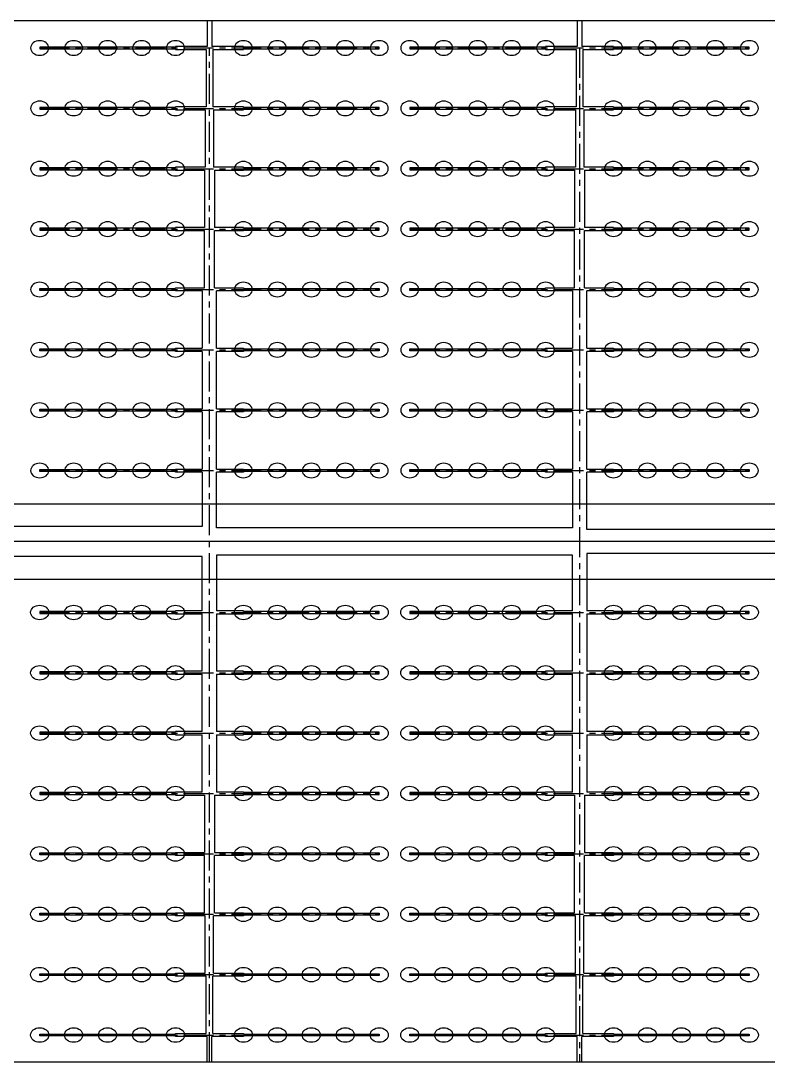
# Model space of a CAD drawing. Header units: millimetres. Extents: x 738100 to 1284508, y 138373 to 260796.
# Drawn here: x 831976 to 839900, y 197601 to 208641 of the extents above; entities that cross this region are included whole.
import ezdxf

# ---------------------------------------------------------------- set-up
doc = ezdxf.new("R2010")
doc.units = ezdxf.units.MM
doc.linetypes.add('CENTER', pattern=[50.8, 31.75, -6.35, 6.35, -6.35])
doc.layers.add('轴线', color=6, linetype='CENTER')

msp = doc.modelspace()

# ---------------------------------------------------------------- linework, layer by layer
at = {"lineweight": -3, "ltscale": 100}
for p, q in [((843900.494, 208641.464), (779900.494, 208641.464)), ((843900.494, 197601.464), (779900.494, 197601.464))]:
    msp.add_line(p, q, dxfattribs=at)
at = {"ltscale": 10}
for p, q in [((833952.494, 208641.464), (833952.494, 208369.464)), ((834000.494, 208641.464), (834000.494, 208369.464)), ((837876.494, 208641.464), (837876.494, 208369.464)), ((837924.494, 208641.464), (837924.494, 208369.464)), ((832176.494, 208363.704), (832176.494, 208343.224)), ((833616.494, 208363.704), (832176.494, 208363.704)), ((832176.494, 208343.224), (833616.494, 208343.224)), ((833952.494, 208369.464), (833616.494, 208369.464)), ((833616.494, 208369.464), (833616.494, 208363.704)), ((833616.494, 208343.224), (833616.494, 208337.464)), ((833616.494, 208337.464), (833940.494, 208337.464)), ((833940.494, 208337.464), (833940.494, 207729.464)), ((834336.494, 208369.464), (834000.494, 208369.464)), ((834012.494, 208337.464), (834336.494, 208337.464)), ((834012.494, 208337.464), (834012.494, 207729.464)), ((834336.494, 208363.704), (834336.494, 208369.464)), ((835776.494, 208363.704), (834336.494, 208363.704)), ((834336.494, 208337.464), (834336.494, 208343.224)), ((834336.494, 208343.224), (835776.494, 208343.224)), ((835776.494, 208343.224), (835776.494, 208363.704)), ((836100.494, 208363.704), (836100.494, 208343.224)), ((837540.494, 208363.704), (836100.494, 208363.704)), ((836100.494, 208343.224), (837540.494, 208343.224)), ((837876.494, 208369.464), (837540.494, 208369.464)), ((837540.494, 208369.464), (837540.494, 208363.704)), ((837540.494, 208343.224), (837540.494, 208337.464)), ((837540.494, 208337.464), (837864.494, 208337.464)), ((837864.494, 208337.464), (837864.494, 207729.464)), ((838260.494, 208369.464), (837924.494, 208369.464)), ((837936.494, 208337.464), (838260.494, 208337.464)), ((837936.494, 208337.464), (837936.494, 207729.464)), ((838260.494, 208363.704), (838260.494, 208369.464)), ((839700.494, 208363.704), (838260.494, 208363.704)), ((838260.494, 208337.464), (838260.494, 208343.224)), ((838260.494, 208343.224), (839700.494, 208343.224)), ((839700.494, 208343.224), (839700.494, 208363.704)), ((832176.494, 207723.704), (832176.494, 207703.224)), ((833616.494, 207723.704), (832176.494, 207723.704)), ((832176.494, 207703.224), (833616.494, 207703.224)), ((833940.494, 207729.464), (833616.494, 207729.464)), ((833616.494, 207729.464), (833616.494, 207723.704)), ((833616.494, 207703.224), (833616.494, 207697.464)), ((833616.494, 207697.464), (833932.494, 207697.464)), ((833932.494, 207697.464), (833932.494, 207089.464)), ((834336.494, 207729.464), (834012.494, 207729.464)), ((834020.494, 207697.464), (834336.494, 207697.464)), ((834020.494, 207697.464), (834020.494, 207089.464)), ((834336.494, 207723.704), (834336.494, 207729.464)), ((835776.494, 207723.704), (834336.494, 207723.704)), ((834336.494, 207697.464), (834336.494, 207703.224)), ((834336.494, 207703.224), (835776.494, 207703.224)), ((835776.494, 207703.224), (835776.494, 207723.704)), ((836100.494, 207723.704), (836100.494, 207703.224)), ((837540.494, 207723.704), (836100.494, 207723.704)), ((836100.494, 207703.224), (837540.494, 207703.224)), ((837864.494, 207729.464), (837540.494, 207729.464)), ((837540.494, 207729.464), (837540.494, 207723.704)), ((837540.494, 207703.224), (837540.494, 207697.464)), ((837540.494, 207697.464), (837856.494, 207697.464)), ((837856.494, 207697.464), (837856.494, 207089.464)), ((838260.494, 207729.464), (837936.494, 207729.464)), ((837944.494, 207697.464), (838260.494, 207697.464)), ((837944.494, 207697.464), (837944.494, 207089.464)), ((838260.494, 207723.704), (838260.494, 207729.464)), ((839700.494, 207723.704), (838260.494, 207723.704)), ((838260.494, 207697.464), (838260.494, 207703.224)), ((838260.494, 207703.224), (839700.494, 207703.224)), ((839700.494, 207703.224), (839700.494, 207723.704)), ((832176.494, 207083.704), (832176.494, 207063.224)), ((833616.494, 207083.704), (832176.494, 207083.704)), ((832176.494, 207063.224), (833616.494, 207063.224)), ((833932.494, 207089.464), (833616.494, 207089.464)), ((833616.494, 207089.464), (833616.494, 207083.704)), ((833616.494, 207063.224), (833616.494, 207057.464)), ((833616.494, 207057.464), (833924.494, 207057.464)), ((833924.494, 207057.464), (833924.494, 206449.464)), ((834336.494, 207089.464), (834020.494, 207089.464)), ((834028.494, 207057.464), (834336.494, 207057.464)), ((834028.494, 207057.464), (834028.494, 206449.464)), ((834336.494, 207083.704), (834336.494, 207089.464)), ((835776.494, 207083.704), (834336.494, 207083.704)), ((834336.494, 207057.464), (834336.494, 207063.224)), ((834336.494, 207063.224), (835776.494, 207063.224)), ((835776.494, 207063.224), (835776.494, 207083.704)), ((836100.494, 207083.704), (836100.494, 207063.224)), ((837540.494, 207083.704), (836100.494, 207083.704)), ((836100.494, 207063.224), (837540.494, 207063.224)), ((837856.494, 207089.464), (837540.494, 207089.464)), ((837540.494, 207089.464), (837540.494, 207083.704)), ((837540.494, 207063.224), (837540.494, 207057.464)), ((837540.494, 207057.464), (837848.494, 207057.464)), ((837848.494, 207057.464), (837848.494, 206449.464)), ((838260.494, 207089.464), (837944.494, 207089.464)), ((837952.494, 207057.464), (838260.494, 207057.464)), ((837952.494, 207057.464), (837952.494, 206449.464)), ((838260.494, 207083.704), (838260.494, 207089.464)), ((839700.494, 207083.704), (838260.494, 207083.704)), ((838260.494, 207057.464), (838260.494, 207063.224)), ((838260.494, 207063.224), (839700.494, 207063.224)), ((839700.494, 207063.224), (839700.494, 207083.704)), ((833924.494, 206449.464), (833616.494, 206449.464)), ((833616.494, 206449.464), (833616.494, 206443.704)), ((834336.494, 206449.464), (834028.494, 206449.464)), ((834336.494, 206443.704), (834336.494, 206449.464)), ((837848.494, 206449.464), (837540.494, 206449.464)), ((837540.494, 206449.464), (837540.494, 206443.704)), ((838260.494, 206449.464), (837952.494, 206449.464)), ((838260.494, 206443.704), (838260.494, 206449.464)), ((832176.494, 206443.704), (832176.494, 206423.224)), ((833616.494, 206443.704), (832176.494, 206443.704)), ((832176.494, 206423.224), (833616.494, 206423.224)), ((833616.494, 206423.224), (833616.494, 206417.464)), ((833616.494, 206417.464), (833924.494, 206417.464)), ((833924.494, 205809.464), (833924.494, 206417.464)), ((834028.494, 206417.464), (834336.494, 206417.464)), ((834028.494, 205809.464), (834028.494, 206417.464)), ((835776.494, 206443.704), (834336.494, 206443.704)), ((834336.494, 206417.464), (834336.494, 206423.224)), ((834336.494, 206423.224), (835776.494, 206423.224)), ((835776.494, 206423.224), (835776.494, 206443.704)), ((836100.494, 206443.704), (836100.494, 206423.224)), ((837540.494, 206443.704), (836100.494, 206443.704)), ((836100.494, 206423.224), (837540.494, 206423.224)), ((837540.494, 206423.224), (837540.494, 206417.464)), ((837540.494, 206417.464), (837848.494, 206417.464)), ((837848.494, 205809.464), (837848.494, 206417.464)), ((837952.494, 206417.464), (838260.494, 206417.464)), ((837952.494, 205809.464), (837952.494, 206417.464)), ((839700.494, 206443.704), (838260.494, 206443.704)), ((838260.494, 206417.464), (838260.494, 206423.224)), ((838260.494, 206423.224), (839700.494, 206423.224)), ((839700.494, 206423.224), (839700.494, 206443.704)), ((832176.494, 205783.224), (832176.494, 205803.704)), ((832176.494, 205803.704), (833616.494, 205803.704)), ((833616.494, 205803.704), (833616.494, 205809.464)), ((833616.494, 205809.464), (833924.494, 205809.464)), ((834028.494, 205809.464), (834336.494, 205809.464)), ((834336.494, 205809.464), (834336.494, 205803.704)), ((834336.494, 205803.704), (835776.494, 205803.704)), ((835776.494, 205803.704), (835776.494, 205783.224)), ((836100.494, 205783.224), (836100.494, 205803.704)), ((836100.494, 205803.704), (837540.494, 205803.704)), ((837540.494, 205803.704), (837540.494, 205809.464)), ((837540.494, 205809.464), (837848.494, 205809.464)), ((837952.494, 205809.464), (838260.494, 205809.464)), ((838260.494, 205809.464), (838260.494, 205803.704)), ((838260.494, 205803.704), (839700.494, 205803.704)), ((839700.494, 205803.704), (839700.494, 205783.224)), ((833616.494, 205783.224), (832176.494, 205783.224)), ((833616.494, 205777.464), (833616.494, 205783.224)), ((833900.494, 205777.464), (833616.494, 205777.464)), ((833900.494, 205777.464), (833900.494, 205169.464)), ((834336.494, 205777.464), (834052.494, 205777.464)), ((834052.494, 205169.464), (834052.494, 205777.464)), ((835776.494, 205783.224), (834336.494, 205783.224)), ((834336.494, 205783.224), (834336.494, 205777.464)), ((837540.494, 205783.224), (836100.494, 205783.224)), ((837540.494, 205777.464), (837540.494, 205783.224)), ((837824.494, 205777.464), (837540.494, 205777.464)), ((837824.494, 205777.464), (837824.494, 205169.464)), ((838260.494, 205777.464), (837976.494, 205777.464)), ((837976.494, 205169.464), (837976.494, 205777.464)), ((839700.494, 205783.224), (838260.494, 205783.224)), ((838260.494, 205783.224), (838260.494, 205777.464)), ((832176.494, 205143.224), (832176.494, 205163.704)), ((832176.494, 205163.704), (833616.494, 205163.704)), ((833616.494, 205143.224), (832176.494, 205143.224)), ((833616.494, 205163.704), (833616.494, 205169.464)), ((833616.494, 205169.464), (833900.494, 205169.464)), ((833616.494, 205137.464), (833616.494, 205143.224)), ((833900.494, 205137.464), (833616.494, 205137.464)), ((833900.494, 205137.464), (833900.494, 204529.464)), ((834052.494, 205169.464), (834336.494, 205169.464)), ((834336.494, 205137.464), (834052.494, 205137.464)), ((834052.494, 204529.464), (834052.494, 205137.464)), ((834336.494, 205169.464), (834336.494, 205163.704)), ((834336.494, 205163.704), (835776.494, 205163.704)), ((835776.494, 205143.224), (834336.494, 205143.224)), ((834336.494, 205143.224), (834336.494, 205137.464)), ((835776.494, 205163.704), (835776.494, 205143.224)), ((836100.494, 205143.224), (836100.494, 205163.704)), ((836100.494, 205163.704), (837540.494, 205163.704)), ((837540.494, 205143.224), (836100.494, 205143.224)), ((837540.494, 205163.704), (837540.494, 205169.464)), ((837540.494, 205169.464), (837824.494, 205169.464)), ((837540.494, 205137.464), (837540.494, 205143.224)), ((837824.494, 205137.464), (837540.494, 205137.464)), ((837824.494, 205137.464), (837824.494, 204529.464)), ((837976.494, 205169.464), (838260.494, 205169.464)), ((838260.494, 205137.464), (837976.494, 205137.464)), ((837976.494, 204529.464), (837976.494, 205137.464)), ((838260.494, 205169.464), (838260.494, 205163.704)), ((838260.494, 205163.704), (839700.494, 205163.704)), ((839700.494, 205143.224), (838260.494, 205143.224)), ((838260.494, 205143.224), (838260.494, 205137.464)), ((839700.494, 205163.704), (839700.494, 205143.224)), ((832176.494, 204503.224), (832176.494, 204523.704)), ((832176.494, 204523.704), (833616.494, 204523.704)), ((833616.494, 204503.224), (832176.494, 204503.224)), ((833616.494, 204523.704), (833616.494, 204529.464)), ((833616.494, 204529.464), (833900.494, 204529.464)), ((833616.494, 204497.464), (833616.494, 204503.224)), ((833900.494, 204497.464), (833616.494, 204497.464)), ((833900.494, 204497.464), (833900.494, 203889.464)), ((834052.494, 204529.464), (834336.494, 204529.464)), ((834336.494, 204497.464), (834052.494, 204497.464)), ((834052.494, 203889.464), (834052.494, 204497.464)), ((834336.494, 204529.464), (834336.494, 204523.704)), ((834336.494, 204523.704), (835776.494, 204523.704)), ((835776.494, 204503.224), (834336.494, 204503.224)), ((834336.494, 204503.224), (834336.494, 204497.464)), ((835776.494, 204523.704), (835776.494, 204503.224)), ((836100.494, 204503.224), (836100.494, 204523.704)), ((836100.494, 204523.704), (837540.494, 204523.704)), ((837540.494, 204503.224), (836100.494, 204503.224)), ((837540.494, 204523.704), (837540.494, 204529.464)), ((837540.494, 204529.464), (837824.494, 204529.464)), ((837540.494, 204497.464), (837540.494, 204503.224)), ((837824.494, 204497.464), (837540.494, 204497.464)), ((837824.494, 204497.464), (837824.494, 203889.464)), ((837976.494, 204529.464), (838260.494, 204529.464)), ((838260.494, 204497.464), (837976.494, 204497.464)), ((837976.494, 203889.464), (837976.494, 204497.464)), ((838260.494, 204529.464), (838260.494, 204523.704)), ((838260.494, 204523.704), (839700.494, 204523.704)), ((839700.494, 204503.224), (838260.494, 204503.224)), ((838260.494, 204503.224), (838260.494, 204497.464)), ((839700.494, 204523.704), (839700.494, 204503.224)), ((832176.494, 203863.224), (832176.494, 203883.704)), ((832176.494, 203883.704), (833616.494, 203883.704)), ((833616.494, 203863.224), (832176.494, 203863.224)), ((833616.494, 203883.704), (833616.494, 203889.464)), ((833616.494, 203889.464), (833900.494, 203889.464)), ((833616.494, 203857.464), (833616.494, 203863.224)), ((833900.494, 203857.464), (833616.494, 203857.464)), ((833900.494, 203857.464), (833900.494, 203281.464)), ((834052.494, 203889.464), (834336.494, 203889.464)), ((834336.494, 203857.464), (834052.494, 203857.464)), ((834052.494, 203265.464), (834052.494, 203857.464)), ((834336.494, 203889.464), (834336.494, 203883.704)), ((834336.494, 203883.704), (835776.494, 203883.704)), ((835776.494, 203863.224), (834336.494, 203863.224)), ((834336.494, 203863.224), (834336.494, 203857.464)), ((835776.494, 203883.704), (835776.494, 203863.224)), ((836100.494, 203863.224), (836100.494, 203883.704)), ((836100.494, 203883.704), (837540.494, 203883.704)), ((837540.494, 203863.224), (836100.494, 203863.224)), ((837540.494, 203883.704), (837540.494, 203889.464)), ((837540.494, 203889.464), (837824.494, 203889.464)), ((837540.494, 203857.464), (837540.494, 203863.224)), ((837824.494, 203857.464), (837540.494, 203857.464)), ((837824.494, 203857.464), (837824.494, 203265.464)), ((837976.494, 203889.464), (838260.494, 203889.464)), ((838260.494, 203857.464), (837976.494, 203857.464)), ((837976.494, 203249.464), (837976.494, 203857.464)), ((838260.494, 203889.464), (838260.494, 203883.704)), ((838260.494, 203883.704), (839700.494, 203883.704)), ((839700.494, 203863.224), (838260.494, 203863.224)), ((838260.494, 203863.224), (838260.494, 203857.464)), ((839700.494, 203883.704), (839700.494, 203863.224)), ((779900.494, 203521.464), (843900.494, 203521.464)), ((833900.494, 203281.464), (830052.494, 203281.464)), ((837824.494, 203265.464), (834052.494, 203265.464)), ((841824.494, 203249.464), (837976.494, 203249.464)), ((833900.494, 202961.464), (830052.494, 202961.464)), ((833900.494, 202385.464), (833900.494, 202961.464)), ((834052.494, 202977.464), (834052.494, 202385.464)), ((837824.494, 202977.464), (834052.494, 202977.464)), ((837824.494, 202385.464), (837824.494, 202977.464)), ((837976.494, 202993.464), (837976.494, 202385.464)), ((841824.494, 202993.464), (837976.494, 202993.464)), ((779900.494, 202721.464), (843900.494, 202721.464)), ((832176.494, 202379.704), (832176.494, 202359.224)), ((833616.494, 202379.704), (832176.494, 202379.704)), ((833900.494, 202385.464), (833616.494, 202385.464)), ((833616.494, 202385.464), (833616.494, 202379.704)), ((834336.494, 202385.464), (834052.494, 202385.464)), ((834336.494, 202379.704), (834336.494, 202385.464)), ((835776.494, 202379.704), (834336.494, 202379.704)), ((835776.494, 202359.224), (835776.494, 202379.704)), ((836100.494, 202379.704), (836100.494, 202359.224)), ((837540.494, 202379.704), (836100.494, 202379.704)), ((837824.494, 202385.464), (837540.494, 202385.464)), ((837540.494, 202385.464), (837540.494, 202379.704)), ((838260.494, 202385.464), (837976.494, 202385.464)), ((838260.494, 202379.704), (838260.494, 202385.464)), ((839700.494, 202379.704), (838260.494, 202379.704)), ((839700.494, 202359.224), (839700.494, 202379.704)), ((832176.494, 202359.224), (833616.494, 202359.224)), ((833616.494, 202359.224), (833616.494, 202353.464)), ((833616.494, 202353.464), (833900.494, 202353.464)), ((833900.494, 201745.464), (833900.494, 202353.464)), ((834052.494, 202353.464), (834336.494, 202353.464)), ((834052.494, 202353.464), (834052.494, 201745.464)), ((834336.494, 202353.464), (834336.494, 202359.224)), ((834336.494, 202359.224), (835776.494, 202359.224)), ((836100.494, 202359.224), (837540.494, 202359.224)), ((837540.494, 202359.224), (837540.494, 202353.464)), ((837540.494, 202353.464), (837824.494, 202353.464)), ((837824.494, 201745.464), (837824.494, 202353.464)), ((837976.494, 202353.464), (838260.494, 202353.464)), ((837976.494, 202353.464), (837976.494, 201745.464)), ((838260.494, 202353.464), (838260.494, 202359.224)), ((838260.494, 202359.224), (839700.494, 202359.224)), ((832176.494, 201739.704), (832176.494, 201719.224)), ((833616.494, 201739.704), (832176.494, 201739.704)), ((832176.494, 201719.224), (833616.494, 201719.224)), ((833900.494, 201745.464), (833616.494, 201745.464)), ((833616.494, 201745.464), (833616.494, 201739.704)), ((833616.494, 201719.224), (833616.494, 201713.464)), ((833616.494, 201713.464), (833900.494, 201713.464)), ((833900.494, 201105.464), (833900.494, 201713.464)), ((834336.494, 201745.464), (834052.494, 201745.464)), ((834052.494, 201713.464), (834336.494, 201713.464)), ((834052.494, 201713.464), (834052.494, 201105.464)), ((834336.494, 201739.704), (834336.494, 201745.464)), ((835776.494, 201739.704), (834336.494, 201739.704)), ((834336.494, 201713.464), (834336.494, 201719.224)), ((834336.494, 201719.224), (835776.494, 201719.224)), ((835776.494, 201719.224), (835776.494, 201739.704)), ((836100.494, 201739.704), (836100.494, 201719.224)), ((837540.494, 201739.704), (836100.494, 201739.704)), ((836100.494, 201719.224), (837540.494, 201719.224)), ((837824.494, 201745.464), (837540.494, 201745.464)), ((837540.494, 201745.464), (837540.494, 201739.704)), ((837540.494, 201719.224), (837540.494, 201713.464)), ((837540.494, 201713.464), (837824.494, 201713.464)), ((837824.494, 201105.464), (837824.494, 201713.464)), ((838260.494, 201745.464), (837976.494, 201745.464)), ((837976.494, 201713.464), (838260.494, 201713.464)), ((837976.494, 201713.464), (837976.494, 201105.464)), ((838260.494, 201739.704), (838260.494, 201745.464)), ((839700.494, 201739.704), (838260.494, 201739.704)), ((838260.494, 201713.464), (838260.494, 201719.224)), ((838260.494, 201719.224), (839700.494, 201719.224)), ((839700.494, 201719.224), (839700.494, 201739.704)), ((832176.494, 201099.704), (832176.494, 201079.224)), ((833616.494, 201099.704), (832176.494, 201099.704)), ((832176.494, 201079.224), (833616.494, 201079.224)), ((833900.494, 201105.464), (833616.494, 201105.464)), ((833616.494, 201105.464), (833616.494, 201099.704)), ((833616.494, 201079.224), (833616.494, 201073.464)), ((833616.494, 201073.464), (833900.494, 201073.464)), ((833900.494, 200465.464), (833900.494, 201073.464)), ((834336.494, 201105.464), (834052.494, 201105.464)), ((834052.494, 201073.464), (834336.494, 201073.464)), ((834052.494, 201073.464), (834052.494, 200465.464)), ((834336.494, 201099.704), (834336.494, 201105.464)), ((835776.494, 201099.704), (834336.494, 201099.704)), ((834336.494, 201073.464), (834336.494, 201079.224)), ((834336.494, 201079.224), (835776.494, 201079.224)), ((835776.494, 201079.224), (835776.494, 201099.704)), ((836100.494, 201099.704), (836100.494, 201079.224)), ((837540.494, 201099.704), (836100.494, 201099.704)), ((836100.494, 201079.224), (837540.494, 201079.224)), ((837824.494, 201105.464), (837540.494, 201105.464)), ((837540.494, 201105.464), (837540.494, 201099.704)), ((837540.494, 201079.224), (837540.494, 201073.464)), ((837540.494, 201073.464), (837824.494, 201073.464)), ((837824.494, 200465.464), (837824.494, 201073.464)), ((838260.494, 201105.464), (837976.494, 201105.464)), ((837976.494, 201073.464), (838260.494, 201073.464)), ((837976.494, 201073.464), (837976.494, 200465.464)), ((838260.494, 201099.704), (838260.494, 201105.464)), ((839700.494, 201099.704), (838260.494, 201099.704)), ((838260.494, 201073.464), (838260.494, 201079.224)), ((838260.494, 201079.224), (839700.494, 201079.224)), ((839700.494, 201079.224), (839700.494, 201099.704)), ((832176.494, 200459.704), (832176.494, 200439.224)), ((833616.494, 200459.704), (832176.494, 200459.704)), ((832176.494, 200439.224), (833616.494, 200439.224)), ((833900.494, 200465.464), (833616.494, 200465.464)), ((833616.494, 200465.464), (833616.494, 200459.704)), ((833616.494, 200439.224), (833616.494, 200433.464)), ((833616.494, 200433.464), (833924.494, 200433.464)), ((833924.494, 200433.464), (833924.494, 199825.464)), ((834028.494, 200433.464), (834336.494, 200433.464)), ((834028.494, 200433.464), (834028.494, 199825.464)), ((834336.494, 200465.464), (834052.494, 200465.464)), ((834336.494, 200459.704), (834336.494, 200465.464)), ((835776.494, 200459.704), (834336.494, 200459.704)), ((834336.494, 200433.464), (834336.494, 200439.224)), ((834336.494, 200439.224), (835776.494, 200439.224)), ((835776.494, 200439.224), (835776.494, 200459.704)), ((836100.494, 200459.704), (836100.494, 200439.224)), ((837540.494, 200459.704), (836100.494, 200459.704)), ((836100.494, 200439.224), (837540.494, 200439.224)), ((837824.494, 200465.464), (837540.494, 200465.464)), ((837540.494, 200465.464), (837540.494, 200459.704)), ((837540.494, 200439.224), (837540.494, 200433.464)), ((837540.494, 200433.464), (837848.494, 200433.464)), ((837848.494, 200433.464), (837848.494, 199825.464)), ((837952.494, 200433.464), (838260.494, 200433.464)), ((837952.494, 200433.464), (837952.494, 199825.464)), ((838260.494, 200465.464), (837976.494, 200465.464)), ((838260.494, 200459.704), (838260.494, 200465.464)), ((839700.494, 200459.704), (838260.494, 200459.704)), ((838260.494, 200433.464), (838260.494, 200439.224)), ((838260.494, 200439.224), (839700.494, 200439.224)), ((839700.494, 200439.224), (839700.494, 200459.704)), ((833616.494, 199819.704), (833616.494, 199825.464)), ((833616.494, 199825.464), (833924.494, 199825.464)), ((834028.494, 199825.464), (834336.494, 199825.464)), ((834336.494, 199825.464), (834336.494, 199819.704)), ((837540.494, 199819.704), (837540.494, 199825.464)), ((837540.494, 199825.464), (837848.494, 199825.464)), ((837952.494, 199825.464), (838260.494, 199825.464)), ((838260.494, 199825.464), (838260.494, 199819.704)), ((832176.494, 199799.224), (832176.494, 199819.704)), ((832176.494, 199819.704), (833616.494, 199819.704)), ((833616.494, 199799.224), (832176.494, 199799.224)), ((833616.494, 199793.464), (833616.494, 199799.224)), ((833924.494, 199793.464), (833616.494, 199793.464)), ((833924.494, 199185.464), (833924.494, 199793.464)), ((834336.494, 199793.464), (834028.494, 199793.464)), ((834028.494, 199185.464), (834028.494, 199793.464)), ((834336.494, 199819.704), (835776.494, 199819.704)), ((835776.494, 199799.224), (834336.494, 199799.224)), ((834336.494, 199799.224), (834336.494, 199793.464)), ((835776.494, 199819.704), (835776.494, 199799.224)), ((836100.494, 199799.224), (836100.494, 199819.704)), ((836100.494, 199819.704), (837540.494, 199819.704)), ((837540.494, 199799.224), (836100.494, 199799.224)), ((837540.494, 199793.464), (837540.494, 199799.224)), ((837848.494, 199793.464), (837540.494, 199793.464)), ((837848.494, 199185.464), (837848.494, 199793.464)), ((838260.494, 199793.464), (837952.494, 199793.464)), ((837952.494, 199185.464), (837952.494, 199793.464)), ((838260.494, 199819.704), (839700.494, 199819.704)), ((839700.494, 199799.224), (838260.494, 199799.224)), ((838260.494, 199799.224), (838260.494, 199793.464)), ((839700.494, 199819.704), (839700.494, 199799.224)), ((832176.494, 199159.224), (832176.494, 199179.704)), ((832176.494, 199179.704), (833616.494, 199179.704)), ((833616.494, 199179.704), (833616.494, 199185.464)), ((833616.494, 199185.464), (833924.494, 199185.464)), ((834028.494, 199185.464), (834336.494, 199185.464)), ((834336.494, 199185.464), (834336.494, 199179.704)), ((834336.494, 199179.704), (835776.494, 199179.704)), ((835776.494, 199179.704), (835776.494, 199159.224)), ((836100.494, 199159.224), (836100.494, 199179.704)), ((836100.494, 199179.704), (837540.494, 199179.704)), ((837540.494, 199179.704), (837540.494, 199185.464)), ((837540.494, 199185.464), (837848.494, 199185.464)), ((837952.494, 199185.464), (838260.494, 199185.464)), ((838260.494, 199185.464), (838260.494, 199179.704)), ((838260.494, 199179.704), (839700.494, 199179.704)), ((839700.494, 199179.704), (839700.494, 199159.224)), ((833616.494, 199159.224), (832176.494, 199159.224)), ((833616.494, 199153.464), (833616.494, 199159.224)), ((833932.494, 199153.464), (833616.494, 199153.464)), ((833932.494, 198545.464), (833932.494, 199153.464)), ((834336.494, 199153.464), (834020.494, 199153.464)), ((834020.494, 198545.464), (834020.494, 199153.464)), ((835776.494, 199159.224), (834336.494, 199159.224)), ((834336.494, 199159.224), (834336.494, 199153.464)), ((837540.494, 199159.224), (836100.494, 199159.224)), ((837540.494, 199153.464), (837540.494, 199159.224)), ((837856.494, 199153.464), (837540.494, 199153.464)), ((837856.494, 198545.464), (837856.494, 199153.464)), ((838260.494, 199153.464), (837944.494, 199153.464)), ((837944.494, 198545.464), (837944.494, 199153.464)), ((839700.494, 199159.224), (838260.494, 199159.224)), ((838260.494, 199159.224), (838260.494, 199153.464)), ((832176.494, 198519.224), (832176.494, 198539.704)), ((832176.494, 198539.704), (833616.494, 198539.704)), ((833616.494, 198519.224), (832176.494, 198519.224)), ((833616.494, 198539.704), (833616.494, 198545.464)), ((833616.494, 198545.464), (833932.494, 198545.464)), ((833616.494, 198513.464), (833616.494, 198519.224)), ((833940.494, 198513.464), (833616.494, 198513.464)), ((833940.494, 197905.464), (833940.494, 198513.464)), ((834336.494, 198513.464), (834012.494, 198513.464)), ((834012.494, 197905.464), (834012.494, 198513.464)), ((834020.494, 198545.464), (834336.494, 198545.464)), ((834336.494, 198545.464), (834336.494, 198539.704)), ((834336.494, 198539.704), (835776.494, 198539.704)), ((835776.494, 198519.224), (834336.494, 198519.224)), ((834336.494, 198519.224), (834336.494, 198513.464)), ((835776.494, 198539.704), (835776.494, 198519.224)), ((836100.494, 198519.224), (836100.494, 198539.704)), ((836100.494, 198539.704), (837540.494, 198539.704)), ((837540.494, 198519.224), (836100.494, 198519.224)), ((837540.494, 198539.704), (837540.494, 198545.464)), ((837540.494, 198545.464), (837856.494, 198545.464)), ((837540.494, 198513.464), (837540.494, 198519.224)), ((837864.494, 198513.464), (837540.494, 198513.464)), ((837864.494, 197905.464), (837864.494, 198513.464)), ((838260.494, 198513.464), (837936.494, 198513.464)), ((837936.494, 197905.464), (837936.494, 198513.464)), ((837944.494, 198545.464), (838260.494, 198545.464)), ((838260.494, 198545.464), (838260.494, 198539.704)), ((838260.494, 198539.704), (839700.494, 198539.704)), ((839700.494, 198519.224), (838260.494, 198519.224)), ((838260.494, 198519.224), (838260.494, 198513.464)), ((839700.494, 198539.704), (839700.494, 198519.224)), ((832176.494, 197879.224), (832176.494, 197899.704)), ((832176.494, 197899.704), (833616.494, 197899.704)), ((833616.494, 197879.224), (832176.494, 197879.224)), ((833616.494, 197899.704), (833616.494, 197905.464)), ((833616.494, 197905.464), (833940.494, 197905.464)), ((833616.494, 197873.464), (833616.494, 197879.224)), ((833952.494, 197873.464), (833616.494, 197873.464)), ((833952.494, 197601.464), (833952.494, 197873.464)), ((834000.494, 197601.464), (834000.494, 197873.464)), ((834336.494, 197873.464), (834000.494, 197873.464)), ((834012.494, 197905.464), (834336.494, 197905.464)), ((834336.494, 197905.464), (834336.494, 197899.704)), ((834336.494, 197899.704), (835776.494, 197899.704)), ((835776.494, 197879.224), (834336.494, 197879.224)), ((834336.494, 197879.224), (834336.494, 197873.464)), ((835776.494, 197899.704), (835776.494, 197879.224)), ((836100.494, 197879.224), (836100.494, 197899.704)), ((836100.494, 197899.704), (837540.494, 197899.704)), ((837540.494, 197879.224), (836100.494, 197879.224)), ((837540.494, 197899.704), (837540.494, 197905.464)), ((837540.494, 197905.464), (837864.494, 197905.464)), ((837540.494, 197873.464), (837540.494, 197879.224)), ((837876.494, 197873.464), (837540.494, 197873.464)), ((837876.494, 197601.464), (837876.494, 197873.464)), ((837924.494, 197601.464), (837924.494, 197873.464)), ((838260.494, 197873.464), (837924.494, 197873.464)), ((837936.494, 197905.464), (838260.494, 197905.464)), ((838260.494, 197905.464), (838260.494, 197899.704)), ((838260.494, 197899.704), (839700.494, 197899.704)), ((839700.494, 197879.224), (838260.494, 197879.224)), ((838260.494, 197879.224), (838260.494, 197873.464)), ((839700.494, 197899.704), (839700.494, 197879.224))]:
    msp.add_line(p, q, dxfattribs=at)
at = {"ltscale": 10, "extrusion": (0, 0, -1)}
for centre in [(832176.494, 208353.464), (832536.494, 208353.464), (832896.494, 208353.464), (833256.494, 208353.464), (833616.494, 208353.464), (834336.494, 208353.464), (834696.494, 208353.464), (835056.494, 208353.464), (835416.494, 208353.464), (835776.494, 208353.464), (836100.494, 208353.464), (836460.494, 208353.464), (836820.494, 208353.464), (837180.494, 208353.464), (837540.494, 208353.464), (838260.494, 208353.464), (838620.494, 208353.464), (838980.494, 208353.464), (839340.494, 208353.464), (839700.494, 208353.464), (832176.494, 207713.464), (832536.494, 207713.464), (832896.494, 207713.464), (833256.494, 207713.464), (833616.494, 207713.464), (834336.494, 207713.464), (834696.494, 207713.464), (835056.494, 207713.464), (835416.494, 207713.464), (835776.494, 207713.464), (836100.494, 207713.464), (836460.494, 207713.464), (836820.494, 207713.464), (837180.494, 207713.464), (837540.494, 207713.464), (838260.494, 207713.464), (838620.494, 207713.464), (838980.494, 207713.464), (839340.494, 207713.464), (839700.494, 207713.464), (832176.494, 207073.464), (832536.494, 207073.464), (832896.494, 207073.464), (833256.494, 207073.464), (833616.494, 207073.464), (834336.494, 207073.464), (834696.494, 207073.464), (835056.494, 207073.464), (835416.494, 207073.464), (835776.494, 207073.464), (836100.494, 207073.464), (836460.494, 207073.464), (836820.494, 207073.464), (837180.494, 207073.464), (837540.494, 207073.464), (838260.494, 207073.464), (838620.494, 207073.464), (838980.494, 207073.464), (839340.494, 207073.464), (839700.494, 207073.464), (832176.494, 206433.464), (832536.494, 206433.464), (832896.494, 206433.464), (833256.494, 206433.464), (833616.494, 206433.464), (834336.494, 206433.464), (834696.494, 206433.464), (835056.494, 206433.464), (835416.494, 206433.464), (835776.494, 206433.464), (836100.494, 206433.464), (836460.494, 206433.464), (836820.494, 206433.464), (837180.494, 206433.464), (837540.494, 206433.464), (838260.494, 206433.464), (838620.494, 206433.464), (838980.494, 206433.464), (839340.494, 206433.464), (839700.494, 206433.464), (832176.494, 205793.464), (832536.494, 205793.464), (832896.494, 205793.464), (833256.494, 205793.464), (833616.494, 205793.464), (834336.494, 205793.464), (834696.494, 205793.464), (835056.494, 205793.464), (835416.494, 205793.464), (835776.494, 205793.464), (836100.494, 205793.464), (836460.494, 205793.464), (836820.494, 205793.464), (837180.494, 205793.464), (837540.494, 205793.464), (838260.494, 205793.464), (838620.494, 205793.464), (838980.494, 205793.464), (839340.494, 205793.464), (839700.494, 205793.464), (832176.494, 205153.464), (832536.494, 205153.464), (832896.494, 205153.464), (833256.494, 205153.464), (833616.494, 205153.464), (834336.494, 205153.464), (834696.494, 205153.464), (835056.494, 205153.464), (835416.494, 205153.464), (835776.494, 205153.464), (836100.494, 205153.464), (836460.494, 205153.464), (836820.494, 205153.464), (837180.494, 205153.464), (837540.494, 205153.464), (838260.494, 205153.464), (838620.494, 205153.464), (838980.494, 205153.464), (839340.494, 205153.464), (839700.494, 205153.464), (832176.494, 204513.464), (832536.494, 204513.464), (832896.494, 204513.464), (833256.494, 204513.464), (833616.494, 204513.464), (834336.494, 204513.464), (834696.494, 204513.464), (835056.494, 204513.464), (835416.494, 204513.464), (835776.494, 204513.464), (836100.494, 204513.464), (836460.494, 204513.464), (836820.494, 204513.464), (837180.494, 204513.464), (837540.494, 204513.464), (838260.494, 204513.464), (838620.494, 204513.464), (838980.494, 204513.464), (839340.494, 204513.464), (839700.494, 204513.464), (832176.494, 203873.464), (832536.494, 203873.464), (832896.494, 203873.464), (833256.494, 203873.464), (833616.494, 203873.464), (834336.494, 203873.464), (834696.494, 203873.464), (835056.494, 203873.464), (835416.494, 203873.464), (835776.494, 203873.464), (836100.494, 203873.464), (836460.494, 203873.464), (836820.494, 203873.464), (837180.494, 203873.464), (837540.494, 203873.464), (838260.494, 203873.464), (838620.494, 203873.464), (838980.494, 203873.464), (839340.494, 203873.464), (839700.494, 203873.464)]:
    msp.add_ellipse(centre, major_axis=(-96, 0), ratio=0.8, start_param=3.141592654, end_param=9.424777961, dxfattribs=at)
at = {"ltscale": 10}
for centre in [(832176.494, 202369.464), (832536.494, 202369.464), (832896.494, 202369.464), (833256.494, 202369.464), (833616.494, 202369.464), (834336.494, 202369.464), (834696.494, 202369.464), (835056.494, 202369.464), (835416.494, 202369.464), (835776.494, 202369.464), (836100.494, 202369.464), (836460.494, 202369.464), (836820.494, 202369.464), (837180.494, 202369.464), (837540.494, 202369.464), (838260.494, 202369.464), (838620.494, 202369.464), (838980.494, 202369.464), (839340.494, 202369.464), (839700.494, 202369.464), (832176.494, 201729.464), (832536.494, 201729.464), (832896.494, 201729.464), (833256.494, 201729.464), (833616.494, 201729.464), (834336.494, 201729.464), (834696.494, 201729.464), (835056.494, 201729.464), (835416.494, 201729.464), (835776.494, 201729.464), (836100.494, 201729.464), (836460.494, 201729.464), (836820.494, 201729.464), (837180.494, 201729.464), (837540.494, 201729.464), (838260.494, 201729.464), (838620.494, 201729.464), (838980.494, 201729.464), (839340.494, 201729.464), (839700.494, 201729.464), (832176.494, 201089.464), (832536.494, 201089.464), (832896.494, 201089.464), (833256.494, 201089.464), (833616.494, 201089.464), (834336.494, 201089.464), (834696.494, 201089.464), (835056.494, 201089.464), (835416.494, 201089.464), (835776.494, 201089.464), (836100.494, 201089.464), (836460.494, 201089.464), (836820.494, 201089.464), (837180.494, 201089.464), (837540.494, 201089.464), (838260.494, 201089.464), (838620.494, 201089.464), (838980.494, 201089.464), (839340.494, 201089.464), (839700.494, 201089.464), (832176.494, 200449.464), (832536.494, 200449.464), (832896.494, 200449.464), (833256.494, 200449.464), (833616.494, 200449.464), (834336.494, 200449.464), (834696.494, 200449.464), (835056.494, 200449.464), (835416.494, 200449.464), (835776.494, 200449.464), (836100.494, 200449.464), (836460.494, 200449.464), (836820.494, 200449.464), (837180.494, 200449.464), (837540.494, 200449.464), (838260.494, 200449.464), (838620.494, 200449.464), (838980.494, 200449.464), (839340.494, 200449.464), (839700.494, 200449.464), (832176.494, 199809.464), (832536.494, 199809.464), (832896.494, 199809.464), (833256.494, 199809.464), (833616.494, 199809.464), (834336.494, 199809.464), (834696.494, 199809.464), (835056.494, 199809.464), (835416.494, 199809.464), (835776.494, 199809.464), (836100.494, 199809.464), (836460.494, 199809.464), (836820.494, 199809.464), (837180.494, 199809.464), (837540.494, 199809.464), (838260.494, 199809.464), (838620.494, 199809.464), (838980.494, 199809.464), (839340.494, 199809.464), (839700.494, 199809.464), (832176.494, 199169.464), (832536.494, 199169.464), (832896.494, 199169.464), (833256.494, 199169.464), (833616.494, 199169.464), (834336.494, 199169.464), (834696.494, 199169.464), (835056.494, 199169.464), (835416.494, 199169.464), (835776.494, 199169.464), (836100.494, 199169.464), (836460.494, 199169.464), (836820.494, 199169.464), (837180.494, 199169.464), (837540.494, 199169.464), (838260.494, 199169.464), (838620.494, 199169.464), (838980.494, 199169.464), (839340.494, 199169.464), (839700.494, 199169.464), (832176.494, 198529.464), (832536.494, 198529.464), (832896.494, 198529.464), (833256.494, 198529.464), (833616.494, 198529.464), (834336.494, 198529.464), (834696.494, 198529.464), (835056.494, 198529.464), (835416.494, 198529.464), (835776.494, 198529.464), (836100.494, 198529.464), (836460.494, 198529.464), (836820.494, 198529.464), (837180.494, 198529.464), (837540.494, 198529.464), (838260.494, 198529.464), (838620.494, 198529.464), (838980.494, 198529.464), (839340.494, 198529.464), (839700.494, 198529.464), (832176.494, 197889.464), (832536.494, 197889.464), (832896.494, 197889.464), (833256.494, 197889.464), (833616.494, 197889.464), (834336.494, 197889.464), (834696.494, 197889.464), (835056.494, 197889.464), (835416.494, 197889.464), (835776.494, 197889.464), (836100.494, 197889.464), (836460.494, 197889.464), (836820.494, 197889.464), (837180.494, 197889.464), (837540.494, 197889.464), (838260.494, 197889.464), (838620.494, 197889.464), (838980.494, 197889.464), (839340.494, 197889.464), (839700.494, 197889.464)]:
    msp.add_ellipse(centre, major_axis=(96, 0), ratio=0.8, dxfattribs=at)
at = {"layer": '轴线', "ltscale": 10}
for p, q in [((832176.494, 208353.464), (835776.494, 208353.464)), ((832176.494, 208353.464), (835776.494, 208353.464)), ((833976.494, 197601.464), (833976.494, 208353.464)), ((836100.494, 208353.464), (839700.494, 208353.464)), ((836100.494, 208353.464), (839700.494, 208353.464)), ((837900.494, 208353.464), (837900.494, 197601.464)), ((832176.494, 207713.464), (835776.494, 207713.464)), ((832176.494, 207713.464), (835776.494, 207713.464)), ((836100.494, 207713.464), (839700.494, 207713.464)), ((836100.494, 207713.464), (839700.494, 207713.464)), ((832176.494, 207073.464), (835776.494, 207073.464)), ((832176.494, 207073.464), (835776.494, 207073.464)), ((836100.494, 207073.464), (839700.494, 207073.464)), ((836100.494, 207073.464), (839700.494, 207073.464)), ((832176.494, 206433.464), (835776.494, 206433.464)), ((832176.494, 206433.464), (835776.494, 206433.464)), ((836100.494, 206433.464), (839700.494, 206433.464)), ((836100.494, 206433.464), (839700.494, 206433.464)), ((832176.494, 205793.464), (835776.494, 205793.464)), ((832176.494, 205793.464), (835776.494, 205793.464)), ((836100.494, 205793.464), (839700.494, 205793.464)), ((836100.494, 205793.464), (839700.494, 205793.464)), ((832176.494, 205153.464), (835776.494, 205153.464)), ((832176.494, 205153.464), (835776.494, 205153.464)), ((836100.494, 205153.464), (839700.494, 205153.464)), ((836100.494, 205153.464), (839700.494, 205153.464)), ((832176.494, 204513.464), (835776.494, 204513.464)), ((832176.494, 204513.464), (835776.494, 204513.464)), ((836100.494, 204513.464), (839700.494, 204513.464)), ((836100.494, 204513.464), (839700.494, 204513.464)), ((832176.494, 203873.464), (835776.494, 203873.464)), ((836100.494, 203873.464), (839700.494, 203873.464)), ((846300.494, 203121.464), (776300.494, 203121.464)), ((832176.494, 202369.464), (835776.494, 202369.464)), ((836100.494, 202369.464), (839700.494, 202369.464)), ((832176.494, 201729.464), (835776.494, 201729.464)), ((832176.494, 201729.464), (835776.494, 201729.464)), ((836100.494, 201729.464), (839700.494, 201729.464)), ((836100.494, 201729.464), (839700.494, 201729.464)), ((832176.494, 201089.464), (835776.494, 201089.464)), ((832176.494, 201089.464), (835776.494, 201089.464)), ((836100.494, 201089.464), (839700.494, 201089.464)), ((836100.494, 201089.464), (839700.494, 201089.464)), ((832176.494, 200449.464), (835776.494, 200449.464)), ((832176.494, 200449.464), (835776.494, 200449.464)), ((836100.494, 200449.464), (839700.494, 200449.464)), ((836100.494, 200449.464), (839700.494, 200449.464)), ((832176.494, 199809.464), (835776.494, 199809.464)), ((832176.494, 199809.464), (835776.494, 199809.464)), ((836100.494, 199809.464), (839700.494, 199809.464)), ((836100.494, 199809.464), (839700.494, 199809.464)), ((832176.494, 199169.464), (835776.494, 199169.464)), ((832176.494, 199169.464), (835776.494, 199169.464)), ((836100.494, 199169.464), (839700.494, 199169.464)), ((836100.494, 199169.464), (839700.494, 199169.464)), ((832176.494, 198529.464), (835776.494, 198529.464)), ((832176.494, 198529.464), (835776.494, 198529.464)), ((836100.494, 198529.464), (839700.494, 198529.464)), ((836100.494, 198529.464), (839700.494, 198529.464)), ((832176.494, 197889.464), (835776.494, 197889.464)), ((832176.494, 197889.464), (835776.494, 197889.464)), ((836100.494, 197889.464), (839700.494, 197889.464)), ((836100.494, 197889.464), (839700.494, 197889.464))]:
    msp.add_line(p, q, dxfattribs=at)
at = {"layer": '轴线', "color": 0, "ltscale": 10}
msp.add_line((841976.494, 203121.464), (779900.494, 203121.464), dxfattribs=at)

doc.saveas('drawing.dxf')
